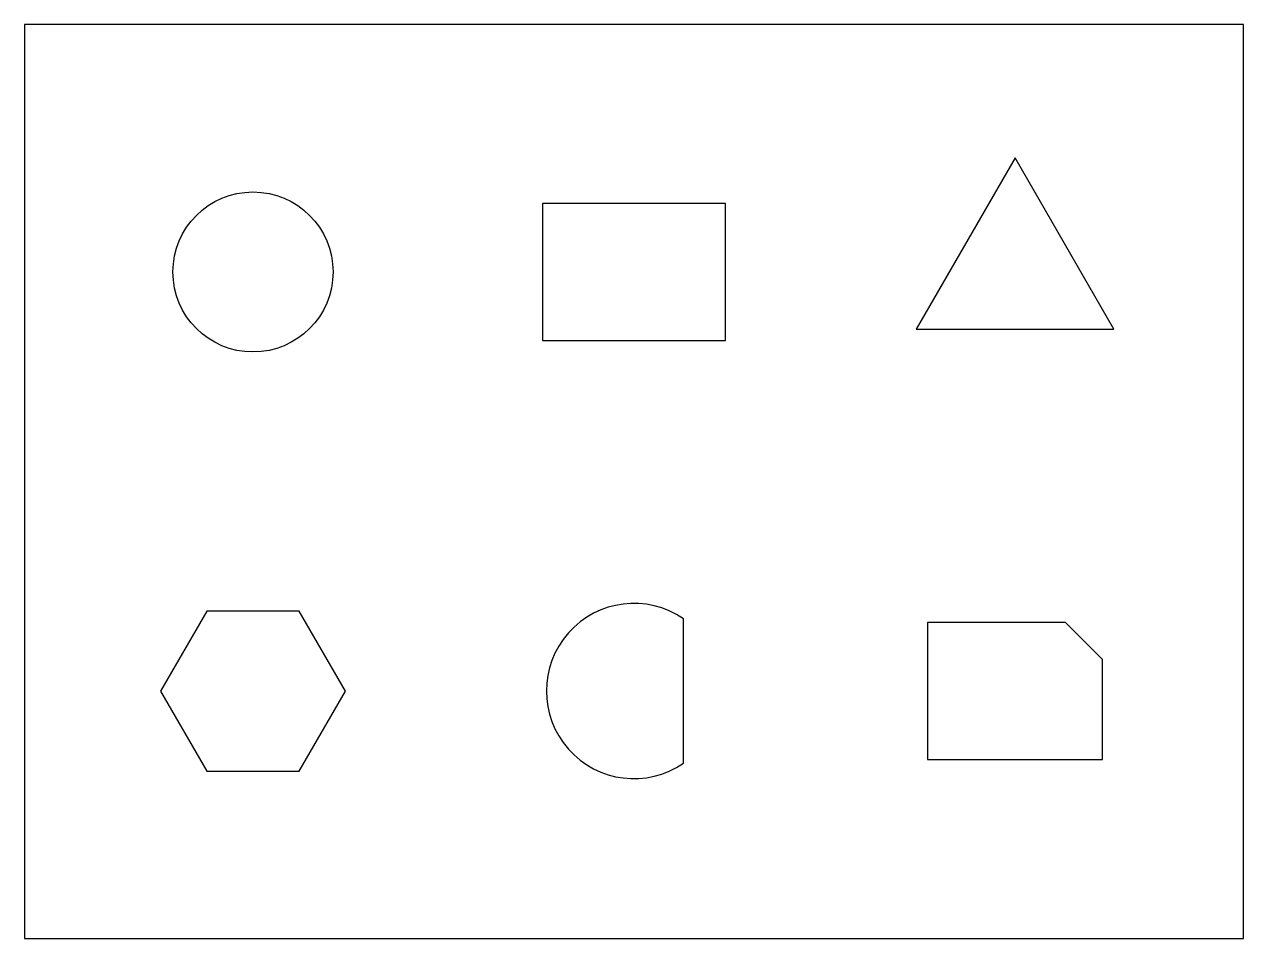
# Model space of a CAD drawing. Header units: millimetres. Extents: x -160 to 160, y -120 to 120.
import ezdxf

# ---------------------------------------------------------------- set-up
doc = ezdxf.new("R2010")
doc.units = ezdxf.units.MM

msp = doc.modelspace()

# ---------------------------------------------------------------- linework, layer by layer
msp.add_line((13, -73.97), (13, -36.03))
for points in [[(-160, -120), (160, -120), (160, 120), (-160, 120)], [(100, 85), (74.02, 40), (125.98, 40)], [(-24, 37), (24, 37), (24, 73), (-24, 73)], [(-75.75, -55), (-87.88, -34), (-112.12, -34), (-124.25, -55), (-112.12, -76), (-87.88, -76)], [(77, -73), (123, -73), (123, -46.76), (113.24, -37), (77, -37)]]:
    msp.add_lwpolyline(points, close=True)
msp.add_circle((-100, 55), 21)
msp.add_arc((0, -55), 23, 55.5826, 304.4174)

doc.saveas('drawing.dxf')
